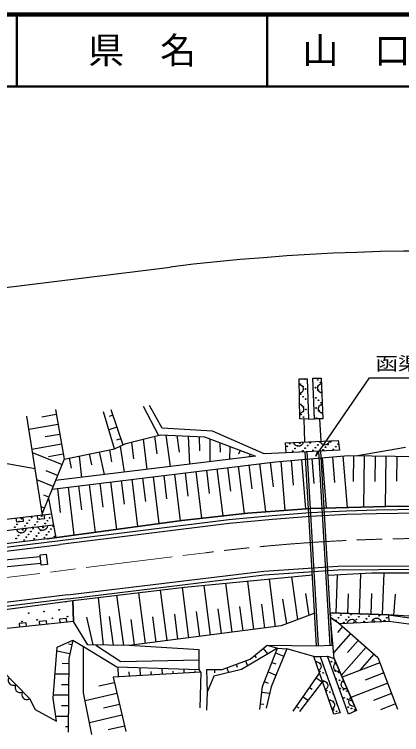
# Model space of a CAD drawing. Units: millimetres, scale not verified. Extents: x 40000 to 680000, y 20000 to 380000.
# Drawn here: x 297894 to 351656, y 279953 to 380000 of the extents above; entities that cross this region are included whole.
import ezdxf
from ezdxf.enums import TextEntityAlignment as Align

# ---------------------------------------------------------------- set-up
doc = ezdxf.new("R2010")
doc.units = ezdxf.units.MM
doc.header["$LTSCALE"] = 1000
doc.linetypes.add('CHAIN', pattern=[18.5, 12, -1.5, 3.5, -1.5])
for name, color, linetype, lineweight in [('M-BGD', 7, 'Continuous', 25), ('M-BMK', 2, 'CHAIN', 13), ('M-TTL', 2, 'Continuous', 140), ('M-TTL-LINE', 7, 'Continuous', 50)]:
    doc.layers.add(name, color=color, linetype=linetype, lineweight=lineweight)
doc.layers.add('M-TTL-TXT', color=7, linetype='Continuous')
doc.styles.add('ＭＳ ゴシック', font='')
doc.styles.get('ＭＳ ゴシック').set_extended_font_data('MS Gothic')

# ---------------------------------------------------------------- blocks, each defined once
blk = doc.blocks.new('BUHIN45')
at = {"color": 7, "linetype": 'Continuous', "lineweight": 25}
blk.add_lwpolyline([(-518, -447), (-376, -532), (-227, -580), (-28, -606), (140, -570), (295, -504), (455, -366), (544, -222), (604, -61), (607, 140), (579, 292), (518, 447)], dxfattribs=at)
blk = doc.blocks.new('BUHIN50')
at = {"color": 7, "linetype": 'Continuous', "lineweight": 25}
blk.add_lwpolyline([(8, 650), (157, 596), (283, 517), (424, 391), (500, 247), (544, 94), (541, -107), (494, -260), (414, -402), (270, -527), (142, -603), (-8, -650)], dxfattribs=at)
blk = doc.blocks.new('BUHIN51')
at = {"color": 7, "linetype": 'Continuous', "lineweight": 25}
blk.add_lwpolyline([(650, -14), (595, -163), (514, -288), (387, -428), (243, -503), (89, -545), (-113, -540), (-264, -492), (-406, -411), (-529, -265), (-604, -136), (-650, 14)], dxfattribs=at)
blk = doc.blocks.new('BUHIN52')
at = {"color": 7, "linetype": 'Continuous', "lineweight": 25}
blk.add_lwpolyline([(-650, 23), (-592, 171), (-510, 294), (-381, 433), (-236, 506), (-81, 546), (120, 539), (271, 488), (411, 405), (533, 258), (606, 128), (650, -23)], dxfattribs=at)
blk = doc.blocks.new('BUHIN57')
at = {"color": 7, "linetype": 'Continuous', "lineweight": 25}
blk.add_lwpolyline([(-625, -179), (-616, -21), (-576, 122), (-497, 294), (-381, 408), (-246, 494), (-52, 550), (107, 548), (266, 512), (427, 410), (537, 309), (625, 179)], dxfattribs=at)
blk = doc.blocks.new('BUHIN58')
at = {"color": 7, "linetype": 'Continuous', "lineweight": 25}
blk.add_lwpolyline([(611, 222), (613, 64), (583, -82), (516, -258), (408, -381), (280, -476), (91, -544), (-68, -554), (-229, -530), (-397, -439), (-514, -346), (-611, -222)], dxfattribs=at)
blk = doc.blocks.new('BUHIN59')
at = {"color": 7, "linetype": 'Continuous', "lineweight": 25}
blk.add_lwpolyline([(-5, -650), (-154, -597), (-280, -518), (-422, -394), (-499, -250), (-543, -97), (-542, 105), (-495, 257), (-416, 399), (-273, 525), (-145, 602), (5, 650)], dxfattribs=at)
blk = doc.blocks.new('BUHIN90')
at = {"color": 7, "linetype": 'Continuous', "lineweight": 25}
blk.add_lwpolyline([(-25, 499), (-525, 474), (-474, -525), (25, -499)], dxfattribs=at)
blk = doc.blocks.new('BUHIN116')
at = {"color": 7, "linetype": 'Continuous', "lineweight": 25}
blk.add_lwpolyline([(-41, 649), (112, 606), (243, 536), (394, 422), (480, 284), (535, 134), (548, -67), (512, -222), (443, -370), (308, -505), (187, -591), (41, -649)], dxfattribs=at)
blk = doc.blocks.new('BUHIN130')
at = {"color": 7, "linetype": 'Continuous', "lineweight": 25}
blk.add_lwpolyline([(31, -499), (530, -468), (468, 530), (-31, 499)], dxfattribs=at)

msp = doc.modelspace()

# ---------------------------------------------------------------- linework, layer by layer
at = {"layer": 'M-BGD'}
for p, q in [((173028, 326748), (319529, 344903)), ((337542, 323802), (337421, 329367)), ((337421, 329367), (338542, 329367)), ((338542, 329367), (338743, 323762)), ((339343, 329447), (340504, 329487)), ((339543, 323802), (339343, 329447)), ((339769, 318625), (347194, 329533)), ((340504, 329487), (340705, 323802)), ((347194, 329533), (385548, 329533)), ((317911, 321533), (315837, 325511)), ((318406, 322505), (316657, 325675)), ((301777, 310443), (299599, 324190)), ((303711, 324408), (301694, 324054)), ((303590, 325096), (304797, 318217)), ((311778, 319668), (310262, 324801)), ((311578, 324310), (311046, 324130)), ((311301, 325129), (312963, 320215)), ((338743, 323762), (337542, 323802)), ((338104, 323783), (338182, 320602)), ((338743, 323762), (339543, 323802)), ((340705, 323802), (339543, 323802)), ((340264, 323802), (340465, 320704)), ((303952, 323032), (299896, 322320)), ((312132, 322672), (311004, 322290)), ((325402, 322123), (318406, 322505)), ((304194, 321656), (302154, 321298)), ((313344, 320391), (318162, 321596)), ((317359, 321395), (317680, 318946)), ((318162, 321596), (324305, 321295)), ((318930, 321558), (319503, 317188)), ((320465, 321483), (320751, 319187)), ((322001, 321407), (322209, 317521)), ((323537, 321332), (323582, 319367)), ((324305, 321295), (331351, 318645)), ((332563, 318952), (325402, 322123)), ((304435, 320281), (300333, 319560)), ((311778, 319668), (313344, 320391)), ((312686, 321034), (312090, 320833)), ((314147, 320592), (314428, 318283)), ((315753, 320993), (316263, 316790)), ((325009, 321030), (325034, 317868)), ((326419, 320500), (326473, 319187)), ((335514, 320483), (342838, 320811)), ((335624, 319116), (335514, 320483)), ((342838, 320811), (343057, 319444)), ((300758, 316878), (287616, 319210)), ((304797, 318217), (311778, 319668)), ((309684, 319233), (310343, 316063)), ((311080, 319523), (311356, 317862)), ((312561, 320030), (313126, 316405)), ((327828, 319970), (327755, 318203)), ((329237, 319440), (329029, 318887)), ((343057, 319444), (335624, 319116)), ((339848, 292299), (338288, 319234)), ((340104, 292310), (338544, 319245)), ((339769, 318625), (340013, 319366)), ((341723, 292382), (340163, 319317)), ((342014, 292395), (340454, 319329)), ((352206, 319840), (345519, 318686)), ((304492, 317460), (300404, 319108)), ((304797, 318217), (301745, 310646)), ((304677, 318905), (302614, 318543)), ((331351, 318645), (303595, 315233)), ((305496, 318362), (305789, 316950)), ((306892, 318652), (307210, 315677)), ((308288, 318943), (308605, 317415)), ((330647, 318910), (330508, 318541)), ((335624, 319116), (332563, 318952)), ((334148, 317865), (344216, 318704)), ((337744, 318165), (338315, 311308)), ((339182, 318285), (339470, 314832)), ((340620, 318405), (341203, 311418)), ((342059, 318525), (342353, 314990)), ((343497, 318644), (344093, 311494)), ((344216, 318704), (363794, 318425)), ((344969, 318694), (344918, 315104)), ((346475, 318672), (346374, 311554)), ((347981, 318651), (347931, 315122)), ((349487, 318629), (349387, 311634)), ((350993, 318608), (350944, 315140)), ((303120, 314056), (334148, 317865)), ((328977, 317230), (329783, 310666)), ((330454, 317412), (330860, 314103)), ((331932, 317593), (332753, 310903)), ((333409, 317775), (333824, 314393)), ((334867, 317925), (335436, 311098)), ((336305, 318045), (336590, 314624)), ((303882, 315946), (302292, 316586)), ((321589, 316323), (321987, 313080)), ((323066, 316505), (323865, 310003)), ((324544, 316686), (324944, 313427)), ((326022, 316868), (326824, 310334)), ((327499, 317049), (327901, 313774)), ((303271, 314431), (301000, 315347)), ((312724, 315235), (313128, 311945)), ((314201, 315416), (315007, 308857)), ((315679, 315598), (316080, 312328)), ((317156, 315779), (317957, 309261)), ((318634, 315961), (319033, 312712)), ((320111, 316142), (320907, 309666)), ((305336, 314328), (306157, 307644)), ((306814, 314509), (307223, 311178)), ((308291, 314691), (309107, 308048)), ((309769, 314872), (310175, 311561)), ((311246, 315054), (312057, 308453)), ((302661, 312917), (301980, 313192)), ((303859, 314147), (304270, 310794)), ((302613, 312799), (303640, 307299)), ((302050, 311403), (301596, 311586)), ((330325, 310726), (339048, 311361)), ((339048, 311361), (330325, 310726)), ((339048, 311361), (351229, 311682)), ((351229, 311682), (339048, 311361)), ((344028, 311054), (348165, 311158)), ((348165, 311158), (354877, 311262)), ((351229, 311682), (363265, 311596)), ((363265, 311596), (351229, 311682)), ((303025, 310593), (291240, 309179)), ((321125, 309695), (330325, 310726)), ((330325, 310726), (321125, 309695)), ((327655, 309830), (333665, 310397)), ((333665, 310397), (338984, 310795)), ((339019, 310246), (333711, 309849)), ((338984, 310795), (344028, 311054)), ((344049, 310505), (339019, 310246)), ((348176, 310608), (344049, 310505)), ((354878, 310712), (348176, 310608)), ((302435, 307134), (321125, 309695)), ((321125, 309695), (302435, 307134)), ((304234, 306911), (327655, 309830)), ((327715, 309284), (304302, 306365)), ((333711, 309849), (327715, 309284)), ((303314, 309041), (291435, 307616)), ((302435, 307134), (291656, 305841)), ((291695, 305377), (304235, 306911)), ((291743, 304829), (304302, 306365)), ((288168, 303440), (301486, 304715)), ((301457, 304946), (302312, 305037)), ((301611, 303489), (301457, 304946)), ((302312, 305037), (302466, 303579)), ((301582, 303720), (288264, 302444)), ((302466, 303579), (301611, 303489)), ((332534, 302641), (342819, 303363)), ((342819, 303363), (360954, 303453)), ((305278, 299366), (332534, 302641)), ((305346, 298820), (332579, 302143)), ((332579, 302143), (342838, 302863)), ((341451, 302118), (347500, 302421)), ((342563, 296838), (342740, 302183)), ((342838, 302863), (360946, 302953)), ((345794, 296731), (345980, 302345)), ((347500, 302421), (358190, 302421)), ((349025, 296624), (349218, 302421)), ((321500, 300423), (339279, 302125)), ((331155, 294556), (330291, 301264)), ((334169, 294944), (333318, 301554)), ((337255, 295922), (336415, 301851)), ((306023, 298573), (321500, 300423)), ((322112, 293392), (321211, 300389)), ((325126, 293780), (324237, 300685)), ((328141, 294168), (327264, 300975)), ((305278, 299366), (261190, 293892)), ((313106, 292336), (312105, 299300)), ((316083, 292616), (315175, 299667)), ((319097, 293004), (318193, 300028)), ((338810, 296509), (338363, 299563)), ((344178, 296785), (344269, 299524)), ((347410, 296677), (347505, 299549)), ((350583, 296544), (350791, 299482)), ((259235, 292417), (306023, 298573)), ((305346, 298820), (261258, 293346)), ((306023, 298573), (306095, 295676)), ((306095, 295676), (306023, 298573)), ((310242, 292381), (309553, 298995)), ((335700, 295335), (335157, 298789)), ((326633, 293974), (326192, 297402)), ((329648, 294362), (329213, 297741)), ((332662, 294750), (332234, 298080)), ((308809, 292404), (307961, 296247)), ((311674, 292358), (311112, 296357)), ((317590, 292810), (317137, 296329)), ((320605, 293198), (320153, 296703)), ((323619, 293586), (323171, 297063)), ((339587, 296803), (334923, 295041)), ((341792, 296224), (341755, 296865)), ((341755, 296865), (349833, 296597)), ((349833, 296597), (341755, 296865)), ((343032, 295339), (341792, 296224)), ((341792, 296224), (342928, 295431)), ((342277, 290513), (341792, 296224)), ((349833, 296597), (349887, 295683)), ((349833, 296597), (405228, 288427)), ((385822, 294051), (349833, 296597)), ((306095, 295676), (289292, 293866)), ((308093, 292415), (306095, 295676)), ((314576, 292422), (314121, 295954)), ((342928, 295431), (348352, 290658)), ((349887, 295683), (343032, 295339)), ((405594, 287755), (349887, 295683)), ((334923, 295041), (313822, 292325)), ((343470, 294954), (342754, 294140)), ((344555, 293999), (342207, 291331)), ((303817, 292101), (305991, 293052)), ((305855, 292423), (305420, 292517)), ((305991, 293052), (305447, 290538)), ((305991, 293052), (307487, 292177)), ((307487, 285739), (307487, 292177)), ((307487, 292177), (312116, 289356)), ((313822, 292325), (308093, 292415)), ((313822, 292325), (308093, 292415)), ((309222, 292397), (312694, 290114)), ((323566, 291738), (313822, 292325)), ((330646, 290429), (333006, 292384)), ((333006, 292384), (334422, 291980)), ((333006, 292384), (339848, 292299)), ((339848, 292299), (342014, 292395)), ((345640, 293044), (344145, 291345)), ((303274, 285036), (303817, 292101)), ((305583, 291166), (303775, 291557)), ((323544, 288994), (323566, 291738)), ((334422, 291980), (329433, 289013)), ((332332, 286654), (334422, 291980)), ((332416, 291895), (333031, 291153)), ((335703, 291845), (333545, 286586)), ((334160, 291314), (335301, 290866)), ((334422, 291980), (335703, 291845)), ((339453, 290789), (335703, 291845)), ((346725, 292090), (343281, 288177)), ((305447, 290538), (305379, 280281)), ((312694, 290114), (323555, 290340)), ((326736, 289013), (330646, 290429)), ((329994, 290193), (330246, 289497)), ((331236, 290918), (331467, 290639)), ((342250, 282775), (339453, 290789)), ((339453, 290789), (340368, 290789)), ((340368, 290789), (341389, 290842)), ((340368, 290789), (343110, 282990)), ((344294, 282775), (341389, 290842)), ((341389, 290842), (342277, 290513)), ((342277, 290513), (345387, 283280)), ((345387, 283280), (342277, 290513)), ((347810, 291135), (345861, 288921)), ((348352, 290658), (351101, 283497)), ((305442, 289805), (304542, 289811)), ((312116, 289356), (323544, 288994)), ((312369, 287954), (312286, 289350)), ((315407, 288135), (315340, 289254)), ((318445, 288316), (318394, 289157)), ((327388, 289249), (327633, 288571)), ((328691, 289721), (328839, 289312)), ((333638, 289982), (334198, 289763)), ((348627, 289942), (343387, 287930)), ((296207, 288878), (300010, 284948)), ((305433, 288340), (303529, 288353)), ((323761, 288632), (311610, 287909)), ((313888, 288045), (313850, 288673)), ((316926, 288226), (316896, 288716)), ((319963, 288406), (319943, 288758)), ((321482, 288497), (321449, 289060)), ((323001, 288587), (322989, 288800)), ((323761, 288632), (323544, 288994)), ((323761, 288632), (323635, 283687)), ((324578, 289013), (324646, 285845)), ((324578, 289013), (326736, 289013)), ((329433, 289013), (325590, 288069)), ((325657, 289013), (325657, 288550)), ((333115, 288651), (334215, 288219)), ((336603, 283206), (340255, 288493)), ((349177, 288510), (346585, 287515)), ((311783, 287157), (309635, 286661)), ((311610, 287909), (313345, 280387)), ((325590, 288069), (324646, 285845)), ((332593, 287319), (333133, 287108)), ((340658, 287336), (337463, 283152)), ((339798, 287832), (340610, 287272)), ((305423, 286875), (304420, 286881)), ((331995, 283417), (332332, 286654)), ((333545, 286586), (332871, 283620)), ((338885, 286510), (339259, 286252)), ((349726, 287077), (344600, 285110)), ((305413, 285409), (303303, 285423)), ((308644, 279953), (307487, 285739)), ((312130, 285653), (307708, 284632)), ((324646, 285845), (324558, 283348)), ((332247, 285845), (333350, 285730)), ((337972, 285188), (338657, 284715)), ((350276, 285645), (347741, 284672)), ((300010, 284948), (300771, 283426)), ((303751, 281841), (303274, 285036)), ((312477, 284148), (310244, 283633)), ((332079, 284227), (332533, 284179)), ((350826, 284213), (348725, 283407)), ((300771, 283426), (303751, 281841)), ((305404, 283944), (304419, 283951)), ((337059, 283866), (337370, 283652)), ((345387, 283280), (344294, 282775)), ((305394, 282479), (303654, 282490)), ((312825, 282644), (308314, 281603)), ((343110, 282990), (342250, 282775)), ((313172, 281139), (310894, 280614)), ((305384, 281013), (304997, 281016))]:
    msp.add_line(p, q, dxfattribs=at)
for centre in [(340013, 329220), (337583, 328650), (337944, 328304), (339697, 328147), (340379, 328879), (337614, 327236), (338306, 327959), (340063, 327807), (340429, 327466), (337975, 326891), (338336, 326545), (339747, 326734), (340113, 326393), (337644, 325823), (338006, 325477), (338367, 325131), (339797, 325321), (340479, 326052), (337675, 324409), (340163, 324980), (340529, 324639), (338036, 324063), (339847, 323907), (336124, 320364), (337537, 320427), (338612, 320121), (338949, 320490), (340025, 320184), (340362, 320553), (341438, 320248), (341775, 320617), (342850, 320311), (335786, 319995), (336524, 319320), (336862, 319689), (337199, 320058), (337937, 319383), (338275, 319752), (339350, 319446), (339687, 319815), (340763, 319510), (341100, 319879), (342176, 319573), (342513, 319942), (300282, 310116), (301686, 310285), (298260, 309161), (298569, 309554), (298878, 309948), (299664, 309330), (299973, 309723), (300759, 309105), (301068, 309498), (301377, 309891), (302164, 309274), (302472, 309667), (302781, 310060), (297951, 308768), (299072, 308385), (299355, 308937), (300167, 308160), (300476, 308553), (301572, 308328), (301881, 308722), (302667, 308104), (302976, 308497), (303285, 308890), (298145, 307205), (298454, 307598), (298763, 307992), (299550, 307374), (299859, 307767), (300645, 307149), (300954, 307542), (301263, 307935), (302049, 307317), (302358, 307711), (303453, 307486), (299241, 306981), (304101, 297283), (299883, 296828), (301992, 297055), (303160, 296114), (305269, 296342), (342885, 296187), (343221, 296557), (344298, 296257), (344633, 296628), (345710, 296328), (347123, 296399), (348200, 296099), (348535, 296470), (349612, 296170), (298942, 295660), (301051, 295887), (342550, 295816), (343627, 295516), (343962, 295887), (345039, 295587), (345375, 295957), (346452, 295657), (346787, 296028), (347864, 295728), (349277, 295799), (339859, 290070), (340310, 289852), (341916, 290086), (342380, 289901), (340325, 288734), (340776, 288517), (342475, 288787), (342939, 288602), (340791, 287399), (341242, 287182), (343033, 287488), (343498, 287302), (343127, 286373), (343592, 286188), (341257, 286064), (341708, 285847), (344056, 286003), (341723, 284729), (342174, 284511), (343686, 285074), (344151, 284889), (344615, 284704), (342189, 283393), (342640, 283176), (344245, 283775), (344709, 283590), (345174, 283405)]:
    msp.add_circle(centre, 49.8, dxfattribs=at)
for centre, radius, start, end in [((356047, 47212), 299922, 77.16113, 96.99368), ((338275, 329372), 49.8, 186.02938, 353.97062), ((339332, 328488), 49.8, 338.33739, 25.72475), ((338697, 326199), 49.8, 148.51016, 215.58088), ((339381, 327075), 49.8, 339.38148, 24.68066), ((339431, 325662), 49.8, 340.4733, 23.58884), ((338728, 324785), 49.8, 117.64847, 246.44257), ((339481, 324248), 49.8, 341.62054, 22.4416), ((303090, 310453), 49.8, 151.47512, 229.67097), ((299046, 308543), 49.8, 350.18713, 203.4959), ((300450, 308712), 49.8, 350.18945, 203.49358), ((301855, 308880), 49.8, 350.19177, 203.49126), ((303259, 309049), 49.8, 350.1941, 203.48894), ((305042, 298451), 49.8, 194.83045, 0.16116), ((341808, 296487), 49.8, 234.2699, 132.35301), ((342144, 296857), 49.8, 184.00243, 352.19297), ((346046, 296699), 49.8, 149.46202, 26.73337), ((340760, 289635), 49.8, 94.62397, 304.13184), ((341226, 288300), 49.8, 90.48729, 308.26851), ((342010, 288972), 49.8, 15.38179, 24.21607), ((342569, 287673), 49.8, 243.50477, 156.09308), ((341692, 286964), 49.8, 86.24556, 312.51025), ((342158, 285629), 49.8, 81.86487, 316.89094), ((342624, 284294), 49.8, 77.30186, 321.45395), ((343090, 282959), 49.8, 72.4981, 162.80032)]:
    msp.add_arc(centre, radius, start, end, dxfattribs=at)
at = {"layer": 'M-BMK'}
msp.add_line((197722, 289502), (324448, 305207), dxfattribs=at)
msp.add_arc((355721, 60779), 246420, 75.5325, 97.29089, dxfattribs=at)
at = {"layer": 'M-TTL'}
msp.add_line((680000, 380000), (40000, 380000), dxfattribs=at)
at = {"layer": 'M-TTL-LINE'}
for p, q in [((298250, 380000), (298250, 370000)), ((333000, 380000), (333000, 370000)), ((40000, 370000), (680000, 370000))]:
    msp.add_line(p, q, dxfattribs=at)

# ---------------------------------------------------------------- block references
at = {"layer": 'M-BGD', "rotation": 273.2663}
for name, p in [('BUHIN52', (337451, 327976)), ('BUHIN51', (340554, 328066)), ('BUHIN52', (337512, 325193)), ('BUHIN51', (340654, 325223)), ('BUHIN50', (337345, 320565)), ('BUHIN50', (341007, 320729)), ('BUHIN130', (301552, 310416)), ('BUHIN130', (298606, 310062)), ('BUHIN116', (298860, 308507)), ('BUHIN116', (301829, 308863)), ('BUHIN59', (348173, 295597)), ('BUHIN90', (299094, 294922)), ('BUHIN90', (301894, 295224)), ('BUHIN90', (304695, 295525)), ('BUHIN59', (344746, 295425)), ('BUHIN57', (339919, 289453)), ('BUHIN58', (342795, 289308)), ('BUHIN45', (297633, 287404)), ('BUHIN57', (340852, 286782)), ('BUHIN58', (343832, 286897)), ('BUHIN45', (298584, 286422)), ('BUHIN45', (299535, 285439)), ('BUHIN57', (341784, 284111)), ('BUHIN58', (344868, 284486))]:
    msp.add_blockref(name, p, dxfattribs=at)

# ---------------------------------------------------------------- texts
at = {"layer": 'M-BGD', "style": 'ＭＳ ゴシック', "width": 1.25}
msp.add_text('函渠\u3000L=28.5 W=2.0 H=2.0', height=1833, dxfattribs=at).set_placement((348027, 330033), align=Align.BOTTOM_LEFT)
at = {"layer": 'M-TTL-TXT', "style": 'ＭＳ ゴシック'}
for s, p in [('県\u3000名', (315625, 375000)), ('山\u3000口\u3000県', (350375, 375000))]:
    msp.add_text(s, height=3666, dxfattribs=at).set_placement(p, align=Align.MIDDLE_CENTER)

doc.saveas('drawing.dxf')
